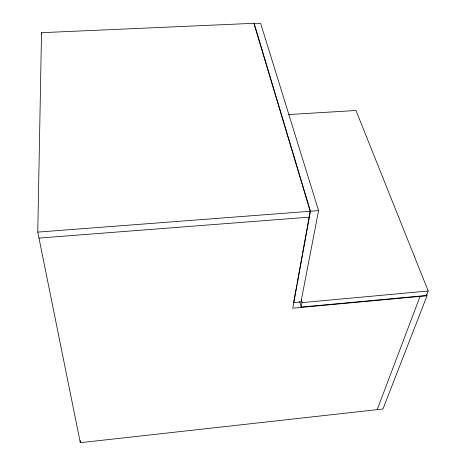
<?xml version="1.0" encoding="UTF-8"?>
<svg xmlns="http://www.w3.org/2000/svg" width="466" height="466" viewBox="0 0 466 466"><rect width="100%" height="100%" fill="white"/><g stroke="black" fill="none" stroke-linecap="round" stroke-linejoin="round"><path stroke-width="0.7" d="M427.019 295.759L382.959 409.002L80.315 442.7L37.763 232.109L41.532 32.69L254.063 23.3L310.391 211.261L292.77 308.189L427.019 295.759L426.483 294.407M296.877 284.784L293.638 302.632L300.96 301.962L318.587 210.609L260.686 23.539L254.098 23.836L310.228 211.249L307.379 226.954M297.139 283.357L302.451 254.087M302.714 252.659L307.117 228.381M288.757 114.531L355.989 110.506L428.237 291.017L426.507 295.473L301.158 307.077L302.032 302.603L301.292 299.784M377.198 409.643L420.064 296.405M302.032 302.603L428.237 291.017M310.228 211.249L318.587 210.609M37.763 232.109L310.391 211.261M38.969 238.079L309.325 217.144M299.696 301.444L301.158 307.077M41.532 32.69L41.73 34.006M80.263 440.551L80.315 442.7"/></g></svg>
